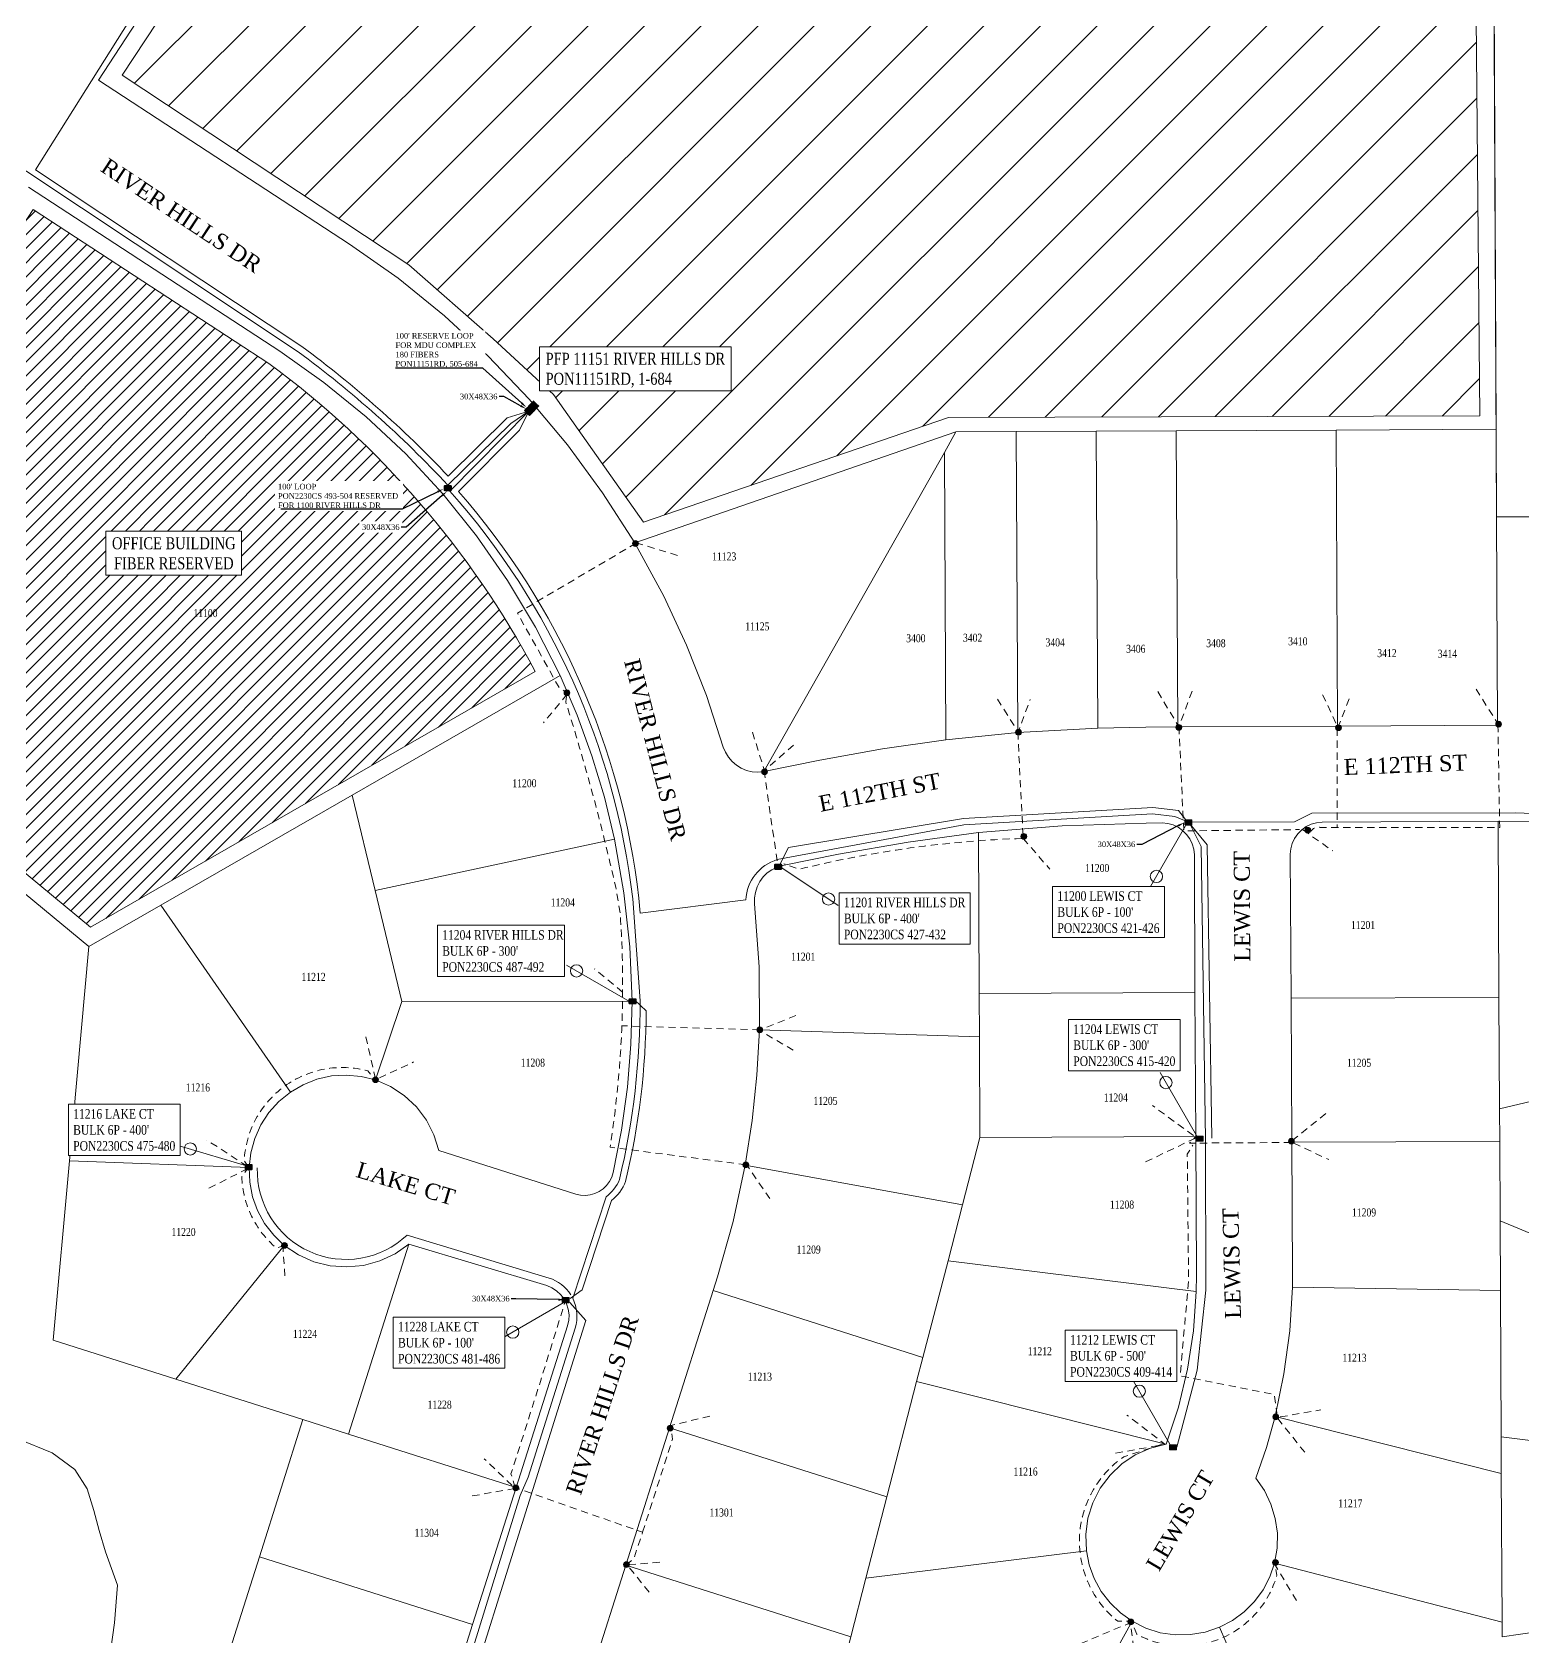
# Model space of a CAD drawing. Header units: feet. Extents: x 2819410 to 2831754, y 974571 to 993150.
# Drawn here: x 2824195 to 2825127, y 984917 to 985920 of the extents above; entities that cross this region are included whole.
import ezdxf
from ezdxf import colors
from ezdxf.entities.mleader import LeaderData, LeaderLine
from ezdxf.enums import TextEntityAlignment as Align
from ezdxf.lldxf.tags import DXFTag
from ezdxf.math import Vec2, Vec3

# ---------------------------------------------------------------- set-up
doc = ezdxf.new("R2010")
doc.units = ezdxf.units.FT
doc.header["$LTSCALE"] = 0.015
doc.header["$MEASUREMENT"] = 0
doc.set_wipeout_variables(frame=1)
doc.linetypes.add('DASHED', pattern=[5, 3, -2])
for name, color, linetype in [('144B', 112, '144B'), ('432A', 112, '432A'), ('72A', 112, '72A'), ('ADDRESSES', 7, 'Continuous'), ('DETAIL', 7, 'Continuous'), ('DROP BURIED', 7, 'DASHED'), ('F1', 112, 'F1'), ('NOTES', 7, 'Continuous'), ('PROP_TEL', 6, 'Continuous'), ('STREET NAME', 7, 'Continuous'), ('TAIL', 1, 'MST'), ('TELEPHONE STRUCT-PROP', 6, 'Continuous'), ('TERMINALS', 7, 'Continuous')]:
    doc.layers.add(name, color=color, linetype=linetype)
doc.layers.add('Dakota County Parcels', color=7, linetype='Continuous', lineweight=5)
doc.layers.add('RUNNING LINE (UNDERGROUND)', color=10, linetype='Continuous', lineweight=40)
doc.styles.add('Dimensions 100', font='arial.ttf')
doc.styles.add('Line', font='txt.shx', dxfattribs={"height": 3})
doc.styles.add('SIMPLEX', font='times.ttf', dxfattribs={"width": 0.8})
doc.styles.get("Standard").update_dxf_attribs({"font": 'times.ttf'})
doc.styles.add('Utilities', font='arial.ttf', dxfattribs={"height": 2.5})
tags = doc.linetypes.add('144B', pattern='A,80,-5,["144B",Line,S=1.5,R=0,X=0,Y=-1.5],-24', length=109).pattern_tags.tags
tags[6] = DXFTag(74, 10)
tags = doc.linetypes.add('432A', pattern='A,80,-5,["432A",Line,S=1.5,R=0,X=0,Y=-1.5],-24', length=109).pattern_tags.tags
tags[6] = DXFTag(74, 10)
tags = doc.linetypes.add('72A', pattern='A,80,-5,["72A",Line,S=1.5,R=0,X=0,Y=-1.5],-20', length=105).pattern_tags.tags
tags[6] = DXFTag(74, 10)
tags = doc.linetypes.add('F1', pattern='A,15,-5,["F1",Line,S=1.5,R=0,X=0,Y=-1.5],-12', length=32).pattern_tags.tags
tags[6] = DXFTag(74, 10)
tags = doc.linetypes.add('MST', pattern='A,5,-5,5,-5,["TAIL",Line,S=1.5,R=0,X=0,Y=-1.5],-20', length=40).pattern_tags.tags
tags[10] = DXFTag(74, 10)

# ---------------------------------------------------------------- blocks, each defined once
blk = doc.blocks.new('ACMAP_ANN_TEMPLATE_AddressEagan')
at = {"layer": 'ADDRESSES', "style": 'SIMPLEX', "width": 0.8}
blk.add_attdef('ADDRESS', text='', height=5, dxfattribs=at).set_placement((0, 0), align=Align.CENTER)
blk = doc.blocks.new('PFP')
at = {"color": 6}
blk.add_wipeout([(-0.121, 0.121), (0.121, 0.121), (0.121, -0.121), (-0.121, -0.121)], dxfattribs=at)
at = {"ltscale": 40, "true_color": 0xffffff}
h = blk.add_hatch(color=7, dxfattribs=at)
h.dxf.hatch_style = 1
h.paths.add_polyline_path([(-0.121, -0.121), (0.121, -0.121), (0.121, 0.121), (-0.121, 0.121)])
at = {"layer": 'RUNNING LINE (UNDERGROUND)', "color": 6, "lineweight": 0, "const_width": 0.0181, "flags": 128}
blk.add_lwpolyline([(-0.121, 0.121), (0.121, 0.121), (0.121, -0.121), (-0.121, -0.121)], close=True, dxfattribs=at)
at = {"layer": 'RUNNING LINE (UNDERGROUND)', "color": 18, "lineweight": 0, "true_color": 0x000000, "const_width": 0.0181, "flags": 128}
for points in [[(-0.084, -0.084), (0.084, 0.084)], [(-0.084, 0.084), (0.084, -0.084)]]:
    blk.add_lwpolyline(points, dxfattribs=at)
blk = doc.blocks.new('NEW HH')
at = {"ltscale": 40, "true_color": 0xffffff}
h = blk.add_hatch(color=7, dxfattribs=at)
h.dxf.hatch_style = 1
h.paths.add_polyline_path([(-0.061, -0.031, 0.414214), (-0.046, -0.046), (0.046, -0.046, 0.414214), (0.061, -0.031), (0.061, 0.031, 0.414214), (0.046, 0.046), (-0.046, 0.046, 0.414214), (-0.061, 0.031)])
at = {"layer": 'RUNNING LINE (UNDERGROUND)', "color": 6, "lineweight": 0, "const_width": 0.005, "flags": 128}
blk.add_lwpolyline([(-0.061, 0.031), (-0.061, -0.031, 0.414214), (-0.046, -0.046), (0.046, -0.046, 0.414214), (0.061, -0.031), (0.061, 0.031, 0.414214), (0.046, 0.046), (-0.046, 0.046, 0.414214)], format="xyb", close=True, dxfattribs=at)
at = {"layer": 'TELEPHONE STRUCT-PROP', "color": 18, "true_color": 0x000000, "style": 'Utilities'}
blk.add_text('HH', height=0.05, dxfattribs=at).set_placement((0, 0), align=Align.MIDDLE_CENTER)
blk = doc.blocks.new('Proposed FlowerPot')
at = {"lineweight": 5, "ltscale": 100, "true_color": 0xffffff}
h = blk.add_hatch(color=7, dxfattribs=at)
h.dxf.hatch_style = 1
h.paths.add_polyline_path([(-0.06, 0, 0.414214), (0, -0.06, 0.414214), (0.06, 0, 0.414214), (0, 0.06, 0.414214)])
at = {"lineweight": 5, "ltscale": 100}
blk.add_circle((0, 0), 0.0604, dxfattribs=at)
at = {"layer": 'RUNNING LINE (UNDERGROUND)', "color": 6, "lineweight": 5, "const_width": 0.00907, "flags": 128}
blk.add_lwpolyline([(-0.06, 0, -0.414214), (0, 0.06, -0.414214), (0.06, 0, -0.414214), (0, -0.06, -0.414214), (-0.06, 0)], format="xyb", dxfattribs=at)
at = {"color": 18, "linetype": 'ByBlock', "lineweight": 5, "ltscale": 100, "true_color": 0x000000, "style": 'Dimensions 100'}
blk.add_text('F', height=0.0744, dxfattribs=at).set_placement((-0.029, -0.037))
blk = doc.blocks.new('TERMINAL')
at = {"lineweight": 5, "ltscale": 0.5, "flags": 128}
blk.add_lwpolyline([(-0.1, -0.6), (-0.1, 44.8)], dxfattribs=at)
at = {"lineweight": 5, "ltscale": 0.5}
blk.add_circle((-0.1, 37.6), 3.83, dxfattribs=at)

msp = doc.modelspace()

# ---------------------------------------------------------------- hatches: boundary and pattern name
at = {"layer": 'NOTES', "lineweight": 5, "ltscale": 50}
h = msp.add_hatch(dxfattribs=at)
h.set_pattern_fill('ANSI31', color=30, scale=200)
h.paths.add_polyline_path([(2824647, 986491.6), (2824251.5, 985892.9), (2824430.8, 985774.3), (2824483.5, 985728), (2824521.1, 985693.2), (2824577.5, 985613.5), (2824768.2, 985679), (2825100.3, 985679.9), (2825092.8, 986494.3)])
h.paths.add_polyline_path([(2825311.8, 987026.6), (2825407, 987026.6), (2825403.2, 987186.5), (2825318.7, 987526.3), (2825311.8, 987510.6)])

# ---------------------------------------------------------------- linework, layer by layer
at = {"layer": '432A', "lineweight": 5, "ltscale": 50, "flags": 128}
msp.add_lwpolyline([(2825470.1, 987181.9), (2825469.6, 987016.1), (2825402.7, 986986.3), (2825219.3, 986981.5), (2825163.1, 986981.5), (2825106.3, 986990.7), (2824984.1, 987032.8), (2824929.1, 986957.8), (2824924.4, 986956.3), (2824924.1, 986950.6), (2824558.7, 986407.9), (2824197.4, 985833.7), (2824363.9, 985723.3, -0.044213), (2824455.3, 985642.3), (2824492.3, 985678.7), (2824505.7, 985682.8)], format="xyb", dxfattribs=at)
at = {"layer": 'Dakota County Parcels', "lineweight": 5}
for p, q in [((2825110.5, 985671.6), (2825108.8, 986007.6)), ((2824193, 985822.8), (2824350, 985720.4)), ((2824377.7, 985700.8), (2824350, 985720.4)), ((2824404, 985679.4), (2824377.7, 985700.8)), ((2824428.8, 985656.2), (2824404, 985679.4)), ((2824911.4, 985485.6), (2824910.5, 985670.6)), ((2825011.4, 985486.1), (2825010.5, 985671.1)), ((2825110.7, 985616.8), (2825110.5, 985671.6)), ((2824765.6, 985657.1), (2824772.8, 985669.9)), ((2824811.4, 985482.1), (2824810.5, 985670.1)), ((2824861.4, 985484.9), (2824860.5, 985670.3)), ((2824451.9, 985631.3), (2824428.8, 985656.2)), ((2824652.6, 985457.8), (2824765.6, 985657.1)), ((2824766.5, 985477.5), (2824765.6, 985657.1)), ((2824473.1, 985604.9), (2824451.9, 985631.3)), ((2825110.7, 985616.8), (2825170.7, 985616.9)), ((2825111.4, 985486.6), (2825110.7, 985616.8)), ((2824492.5, 985577.1), (2824473.1, 985604.9)), ((2824574, 985597.1), (2824572, 985600.6)), ((2824590.1, 985567.3), (2824574, 985597.1)), ((2824509.9, 985548), (2824492.5, 985577.1)), ((2824604.4, 985536.7), (2824590.1, 985567.3)), ((2824525.3, 985517.7), (2824509.9, 985548)), ((2824005.1, 985535.1), (2824230.6, 985348.3)), ((2824616.8, 985505.2), (2824604.4, 985536.7)), ((2824395.3, 985442.9), (2824525.3, 985517.7)), ((2824535.9, 985492.9), (2824525.3, 985517.7)), ((2824627.3, 985473), (2824616.8, 985505.2)), ((2824545.2, 985467.5), (2824535.9, 985492.9)), ((2824811.4, 985482.1), (2824766.5, 985477.5)), ((2824861.4, 985484.9), (2824811.4, 985482.1)), ((2824891.4, 985485.5), (2824861.4, 985484.9)), ((2824891.4, 985485.5), (2824911.4, 985485.6)), ((2824911.4, 985485.6), (2825011.4, 985486.1)), ((2825011.4, 985486.1), (2825111.4, 985486.6)), ((2824627.3, 985473), (2824628.6, 985469.7)), ((2824726.9, 985471.9), (2824687.6, 985464.8)), ((2824766.5, 985477.5), (2824726.9, 985471.9)), ((2824553, 985441.7), (2824545.2, 985467.5)), ((2824628.6, 985469.7), (2824630.5, 985466.6)), ((2824630.5, 985466.6), (2824632.8, 985463.9)), ((2824632.8, 985463.9), (2824635.5, 985461.6)), ((2824635.5, 985461.6), (2824638.6, 985459.7)), ((2824652.6, 985457.8), (2824687.6, 985464.8)), ((2824638.6, 985459.7), (2824641.9, 985458.4)), ((2824641.9, 985458.4), (2824645.4, 985457.6)), ((2824645.4, 985457.6), (2824649, 985457.4)), ((2824649, 985457.4), (2824652.6, 985457.8)), ((2824275.7, 985374.2), (2824395.3, 985442.9)), ((2824395.3, 985442.9), (2824409.6, 985383.3)), ((2824559.4, 985415.5), (2824553, 985441.7)), ((2824839.2, 985423.7), (2824786.8, 985419.5)), ((2824891.7, 985425.5), (2824839.2, 985423.7)), ((2824891.7, 985425.5), (2824901.7, 985425.6)), ((2824905.2, 985425.2), (2824901.7, 985425.6)), ((2824908.5, 985424.3), (2824905.2, 985425.2)), ((2824911.7, 985422.9), (2824908.5, 985424.3)), ((2824914.5, 985420.9), (2824911.7, 985422.9)), ((2824917, 985418.4), (2824914.5, 985420.9)), ((2824988.9, 985421.3), (2824986.5, 985418.8)), ((2824991.8, 985423.3), (2824988.9, 985421.3)), ((2824994.9, 985424.8), (2824991.8, 985423.3)), ((2824998.2, 985425.7), (2824994.9, 985424.8)), ((2825001.7, 985426.1), (2824998.2, 985425.7)), ((2825001.7, 985426.1), (2825111.7, 985426.6)), ((2825112.2, 985316.6), (2825111.7, 985426.6)), ((2825143.7, 985426.2), (2825111.7, 985426.6)), ((2824409.6, 985383.3), (2824559.4, 985415.5)), ((2824565.2, 985382), (2824559.4, 985415.5)), ((2824742.9, 985413.6), (2824699.4, 985406)), ((2824786.8, 985419.5), (2824742.9, 985413.6)), ((2824787.3, 985319), (2824786.8, 985419.5)), ((2824919, 985415.6), (2824917, 985418.4)), ((2824920.5, 985412.5), (2824919, 985415.6)), ((2824921.5, 985409.1), (2824920.5, 985412.5)), ((2824983, 985412.8), (2824982.1, 985409.4)), ((2824984.5, 985415.9), (2824983, 985412.8)), ((2824986.5, 985418.8), (2824984.5, 985415.9)), ((2824664.4, 985398.9), (2824699.4, 985406)), ((2824921.8, 985405.7), (2824921.5, 985409.1)), ((2824922.2, 985319.7), (2824921.8, 985405.7)), ((2824982.1, 985409.4), (2824981.8, 985406)), ((2824982.3, 985316), (2824981.8, 985406)), ((2824652.2, 985391.8), (2824650.1, 985388.9)), ((2824654.8, 985394.3), (2824652.2, 985391.8)), ((2824657.7, 985396.3), (2824654.8, 985394.3)), ((2824660.9, 985397.9), (2824657.7, 985396.3)), ((2824664.4, 985398.9), (2824660.9, 985397.9)), ((2824409.6, 985383.3), (2824426.3, 985314)), ((2824568.8, 985348.2), (2824565.2, 985382)), ((2824647.4, 985382.2), (2824646.8, 985378.7)), ((2824648.4, 985385.7), (2824647.4, 985382.2)), ((2824650.1, 985388.9), (2824648.4, 985385.7)), ((2824230.6, 985348.3), (2824275.7, 985374.2)), ((2824275.7, 985374.2), (2824356.7, 985257.4)), ((2824646.8, 985378.7), (2824646.9, 985375.1)), ((2824649.7, 985335.7), (2824646.9, 985375.1)), ((2824218.5, 985214.5), (2824230.6, 985348.3)), ((2824570.3, 985314.3), (2824568.8, 985348.2)), ((2824650, 985296.2), (2824649.7, 985335.7)), ((2824787.3, 985319), (2824922.2, 985319.7)), ((2824922.7, 985229.7), (2824922.2, 985319.7)), ((2824409.9, 985265), (2824426.3, 985314)), ((2824426.3, 985314), (2824570.3, 985314.3)), ((2824569.6, 985287.3), (2824570.3, 985314.3)), ((2824787.4, 985292), (2824787.3, 985319)), ((2824982.3, 985316), (2825112.2, 985316.6)), ((2824982.7, 985226), (2824982.3, 985316)), ((2825112.6, 985246.9), (2825112.2, 985316.6)), ((2824648.3, 985267.9), (2824650, 985296.2)), ((2824650, 985296.2), (2824787.4, 985292)), ((2824787.7, 985229), (2824787.4, 985292)), ((2824567.4, 985260.4), (2824569.6, 985287.3)), ((2824364.7, 985262), (2824356.7, 985257.4)), ((2824373.3, 985265.4), (2824364.7, 985262)), ((2824382.4, 985267.5), (2824373.3, 985265.4)), ((2824391.6, 985268), (2824382.4, 985267.5)), ((2824400.9, 985267.2), (2824391.6, 985268)), ((2824409.9, 985265), (2824400.9, 985267.2)), ((2824419.3, 985260.9), (2824409.9, 985265)), ((2824427.9, 985255.2), (2824419.3, 985260.9)), ((2824563.7, 985233.6), (2824567.4, 985260.4)), ((2824645.3, 985239.7), (2824648.3, 985267.9)), ((2825112.6, 985246.9), (2825188.6, 985264.9)), ((2824349.5, 985251.5), (2824343.3, 985244.6)), ((2824356.7, 985257.4), (2824349.5, 985251.5)), ((2824435.5, 985248.1), (2824427.9, 985255.2)), ((2824343.3, 985244.6), (2824338.2, 985236.9)), ((2824441.7, 985239.9), (2824435.5, 985248.1)), ((2824446.4, 985230.7), (2824441.7, 985239.9)), ((2824641.1, 985211.7), (2824645.3, 985239.7)), ((2825112.7, 985226.6), (2825112.6, 985246.9)), ((2824338.2, 985236.9), (2824334.4, 985228.4)), ((2824449.4, 985220.9), (2824446.4, 985230.7)), ((2824558.5, 985207.1), (2824563.7, 985233.6)), ((2824787.7, 985229), (2824922.7, 985229.7)), ((2824923.1, 985142.7), (2824922.7, 985229.7)), ((2824331.9, 985219.5), (2824330.9, 985210.3)), ((2824334.4, 985228.4), (2824331.9, 985219.5)), ((2824449.4, 985220.9), (2824535.1, 985193.7)), ((2824776.8, 985186.9), (2824787.7, 985229)), ((2824982.7, 985226), (2825112.7, 985226.6)), ((2824983.1, 985143), (2824982.7, 985226)), ((2825112.9, 985176.9), (2825112.7, 985226.6)), ((2824208.3, 985102.4), (2824218.5, 985214.5)), ((2824218.5, 985214.5), (2824330.9, 985210.3)), ((2824330.9, 985210.3), (2824331.3, 985201.1)), ((2824633.5, 985176.6), (2824641.1, 985211.7)), ((2824641.1, 985211.7), (2824776.8, 985186.9)), ((2824331.3, 985201.1), (2824333, 985192)), ((2824554.4, 985199.1), (2824556.2, 985201.5)), ((2824556.2, 985201.5), (2824557.6, 985204.2)), ((2824557.6, 985204.2), (2824558.5, 985207.1)), ((2824333, 985192), (2824336.2, 985183.3)), ((2824535.1, 985193.7), (2824538, 985193)), ((2824538, 985193), (2824541.1, 985192.8)), ((2824541.1, 985192.8), (2824544.1, 985193.2)), ((2824544.1, 985193.2), (2824547, 985194)), ((2824547, 985194), (2824549.8, 985195.3)), ((2824549.8, 985195.3), (2824552.3, 985197)), ((2824552.3, 985197), (2824554.4, 985199.1)), ((2824336.2, 985183.3), (2824340.6, 985175.2)), ((2824767.8, 985152), (2824776.8, 985186.9)), ((2824340.6, 985175.2), (2824346.3, 985167.9)), ((2824623.7, 985141.9), (2824633.5, 985176.6)), ((2825113.2, 985133.4), (2825112.9, 985176.9)), ((2825112.9, 985176.9), (2825267.6, 985112.6)), ((2824285, 985078), (2824352.9, 985161.6)), ((2824346.3, 985167.9), (2824352.9, 985161.6)), ((2824352.9, 985161.6), (2824361.7, 985155.7)), ((2824393.1, 985043.7), (2824430.8, 985162.4)), ((2824422.2, 985156.4), (2824430.8, 985162.4)), ((2824430.8, 985162.4), (2824517, 985136.5)), ((2824361.7, 985155.7), (2824371.3, 985151.4)), ((2824371.3, 985151.4), (2824381.5, 985148.9)), ((2824392, 985148.1), (2824402.5, 985149.1)), ((2824402.5, 985149.1), (2824412.7, 985151.9)), ((2824412.7, 985151.9), (2824422.2, 985156.4)), ((2824752.1, 985091.6), (2824767.8, 985152)), ((2824767.8, 985152), (2824923, 985132.7)), ((2824381.5, 985148.9), (2824392, 985148.1)), ((2824620.9, 985133.4), (2824623.7, 985141.9)), ((2824923, 985132.7), (2824923.1, 985142.7)), ((2824983.1, 985135.5), (2824983.1, 985143)), ((2824520.2, 985135.1), (2824517, 985136.5)), ((2824523.1, 985133.2), (2824520.2, 985135.1)), ((2824525.7, 985130.8), (2824523.1, 985133.2)), ((2824527.8, 985128.1), (2824525.7, 985130.8)), ((2824593.7, 985047.6), (2824620.9, 985133.4)), ((2824620.9, 985133.4), (2824752.1, 985091.6)), ((2824921.3, 985108.3), (2824923, 985132.7)), ((2824981.4, 985108.3), (2824983.1, 985135.5)), ((2824983.1, 985135.5), (2825113.2, 985133.4)), ((2825113.6, 985041.9), (2825113.2, 985133.4)), ((2824529.4, 985125), (2824527.8, 985128.1)), ((2824530.4, 985121.7), (2824529.4, 985125)), ((2824530.9, 985118.2), (2824530.4, 985121.7)), ((2824497.9, 985010.3), (2824530, 985111.4)), ((2824530, 985111.4), (2824530.7, 985114.8)), ((2824530.7, 985114.8), (2824530.9, 985118.2)), ((2824208.3, 985102.4), (2824285, 985078)), ((2824917.5, 985084.2), (2824921.3, 985108.3)), ((2824977.8, 985081.4), (2824981.4, 985108.3)), ((2824748.2, 985076.5), (2824752.1, 985091.6)), ((2824911.8, 985060.5), (2824917.5, 985084.2)), ((2824972.4, 985054.7), (2824977.8, 985081.4)), ((2824285, 985078), (2824364.5, 985052.8)), ((2824729.6, 985004.4), (2824748.2, 985076.5)), ((2824748.2, 985076.5), (2824902.3, 985037.8)), ((2824904.2, 985037.3), (2824911.8, 985060.5)), ((2824337.3, 984967), (2824364.5, 985052.8)), ((2824364.5, 985052.8), (2824393.1, 985043.7)), ((2824966.9, 985035.3), (2824972.4, 985054.7)), ((2824972.4, 985054.7), (2825113.7, 985019.1)), ((2824186.4, 985040.8), (2824207.8, 985032)), ((2824393.1, 985043.7), (2824497.9, 985010.3)), ((2824566.4, 984961.8), (2824593.7, 985047.6)), ((2824593.7, 985047.6), (2824729.6, 985004.4)), ((2825113.7, 985019.1), (2825113.6, 985041.9)), ((2825113.6, 985041.9), (2825244.6, 985025.7)), ((2824207.8, 985032), (2824221.9, 985021.6)), ((2824884.9, 985030.7), (2824876.5, 985025)), ((2824894.3, 985034.8), (2824884.9, 985030.7)), ((2824904.2, 985037.3), (2824894.3, 985034.8)), ((2824902.3, 985037.8), (2824904.2, 985037.3)), ((2824960.3, 985016.1), (2824966.9, 985035.3)), ((2824221.9, 985021.6), (2824229.6, 985009.4)), ((2824876.5, 985025), (2824869.1, 985018)), ((2825114.2, 984926.1), (2825113.7, 985019.1)), ((2824229.6, 985009.4), (2824233.9, 984996)), ((2824470.6, 984924.6), (2824497.9, 985010.3)), ((2824862.9, 985009.9), (2824858.3, 985000.8)), ((2824869.1, 985018), (2824862.9, 985009.9)), ((2824965.6, 985008.4), (2824960.3, 985016.1)), ((2824716.4, 984953.7), (2824729.6, 985004.4)), ((2824858.3, 985000.8), (2824855.3, 984991.1)), ((2824969.7, 985000), (2824965.6, 985008.4)), ((2824972.4, 984991), (2824969.7, 985000)), ((2824233.9, 984996), (2824237.2, 984983.4)), ((2824855.3, 984991.1), (2824853.9, 984980.9)), ((2824973.7, 984981.7), (2824972.4, 984991)), ((2824237.2, 984983.4), (2824241.2, 984970.2)), ((2824853.9, 984980.9), (2824854.3, 984970.8)), ((2824973.5, 984972.3), (2824973.7, 984981.7)), ((2824241.2, 984970.2), (2824248.7, 984949.3)), ((2824716.4, 984953.7), (2824854.3, 984970.8)), ((2824854.3, 984970.8), (2824856.1, 984961.9)), ((2824971.9, 984963), (2824973.5, 984972.3)), ((2824310, 984881.2), (2824337.3, 984967)), ((2824337.3, 984967), (2824470.6, 984924.6)), ((2824539.2, 984876.1), (2824566.4, 984961.8)), ((2824566.4, 984961.8), (2824707, 984917.1)), ((2824856.1, 984961.9), (2824859.2, 984953.4)), ((2824969, 984954.4), (2824971.9, 984963)), ((2824971.9, 984963), (2825114.2, 984926.1)), ((2824248.7, 984949.3), (2824246.7, 984925.7)), ((2824707, 984917.1), (2824716.4, 984953.7)), ((2824859.2, 984953.4), (2824863.6, 984945.4)), ((2824964.8, 984946.4), (2824969, 984954.4)), ((2824863.6, 984945.4), (2824869.1, 984938.2)), ((2824953, 984932.6), (2824959.4, 984939.1)), ((2824959.4, 984939.1), (2824964.8, 984946.4)), ((2824869.1, 984938.2), (2824875.6, 984931.9)), ((2824875.6, 984931.9), (2824883, 984926.7)), ((2824945.6, 984927.3), (2824953, 984932.6)), ((2825114.3, 984917), (2825245.6, 984936.3)), ((2824246.7, 984925.7), (2824244.2, 984907.8)), ((2824443.4, 984838.8), (2824470.6, 984924.6)), ((2824823.4, 984819.8), (2824883, 984926.7)), ((2824883, 984926.7), (2824891.5, 984922.5)), ((2824891.5, 984922.5), (2824900.5, 984919.6)), ((2824900.5, 984919.6), (2824909.8, 984918.3)), ((2824919.3, 984918.4), (2824928.6, 984920)), ((2824928.6, 984920), (2824937.6, 984923)), ((2824937.6, 984923), (2824945.6, 984927.3)), ((2824937.6, 984923), (2824987.8, 984806.5)), ((2825114.3, 984917), (2825114.2, 984926.1)), ((2824686.8, 984839.5), (2824707, 984917.1)), ((2824909.8, 984918.3), (2824919.3, 984918.4))]:
    msp.add_line(p, q, dxfattribs=at)
msp.add_lwpolyline([(2825110.7, 985616.8), (2825106.3, 986507.8), (2824637.8, 986505.5), (2824538.6, 986352.3), (2824310.9, 986003.4), (2824236.7, 985889.8), (2824393.7, 985787.3), (2824424.1, 985765.9), (2824453, 985742.5), (2824480.3, 985717.3), (2824506, 985690.4), (2824529.9, 985661.9), (2824551.9, 985631.9), (2824572, 985600.6), (2824772.8, 985669.9), (2824810.5, 985670.1), (2824860.5, 985670.3), (2824910.5, 985670.6), (2825010.5, 985671.1), (2825110.5, 985671.6)], dxfattribs=at)
at = {"layer": 'DROP BURIED', "lineweight": 5, "ltscale": 100, "flags": 128}
for points in [[(2824572.8, 985600.4), (2824498.6, 985556.7), (2824524.7, 985510.1), (2824529.7, 985507)], [(2824572.8, 985600.6), (2824600.9, 985592.1)], [(2824529.7, 985506), (2824514.9, 985488.1)], [(2824798.7, 985502.9), (2824811.7, 985482.5), (2824819.1, 985502.7)], [(2824898.9, 985507.7), (2824912.1, 985485.6), (2824921.1, 985509.8)], [(2825002, 985505.7), (2825011.6, 985485.1), (2825019.3, 985504.9)], [(2825097.9, 985509.2), (2825111.5, 985487.7)], [(2824645.6, 985482.3), (2824653, 985458.2), (2824673.3, 985476.1)], [(2824912.2, 985485.6), (2824915.2, 985420.6), (2824987.5, 985421.4)], [(2825011.1, 985484.6), (2825011.1, 985422.7)], [(2824652.9, 985458.3), (2824661.4, 985398.6)], [(2824989.6, 985421.3), (2825008.4, 985408.1)], [(2824814.8, 985415.9), (2824831.4, 985396.7)], [(2824564.4, 985319.9), (2824546.9, 985334.4)], [(2824671.1, 985283.5), (2824649.7, 985296.1), (2824673.5, 985305.5)], [(2824403.9, 985292), (2824409.9, 985265.3), (2824433.7, 985276.2)], [(2824650, 985296.3), (2824563.9, 985298.8)], [(2824891.3, 985213.8), (2824923.1, 985228.9), (2824895.6, 985249)], [(2825004, 985244), (2824982.2, 985226.4), (2825005.8, 985215.2)], [(2824982.3, 985225.9), (2824918.7, 985225.5), (2824922.8, 985229.7)], [(2824305.8, 985197.4), (2824331.1, 985210.1), (2824304.5, 985227.4)], [(2824973.5, 985055.5), (2824971.7, 985068.4), (2824913, 985080.1), (2824918.2, 985140.1), (2824917.4, 985218.5), (2824920.9, 985224.3)], [(2824656.4, 985190.8), (2824642.2, 985211.5)], [(2824352, 985162), (2824353.3, 985140.7)], [(2824497.3, 985010.2), (2824494.6, 985018.8), (2824513, 985076.5), (2824528.5, 985126.7)], [(2824592.7, 985048.6), (2824620.8, 985055.4)], [(2824872.6, 985031.7), (2824903.4, 985037.3), (2824879.6, 985055.6)], [(2824990.8, 985032.3), (2824973.4, 985054), (2825000.8, 985058.8)], [(2824576.9, 984982.3), (2824595.6, 985040.5), (2824594.8, 985047.3)], [(2824470.4, 985005), (2824497.3, 985009.8), (2824477.8, 985028.3)], [(2824566.6, 984961.7), (2824571.3, 984965.7), (2824576.9, 984982.3), (2824497.3, 985010.2)], [(2824580.9, 984944.9), (2824567.4, 984961.9), (2824589.5, 984963.8)], [(2824971.8, 984962.9), (2824985.8, 984939.3)], [(2824850.8, 984912.8), (2824881.9, 984925.8), (2824885.5, 984896.6)]]:
    msp.add_lwpolyline(points, dxfattribs=at)
for points in [[(2824641.4, 985212), (2824556.5, 985223, 0.056924), (2824562.8, 985369.5), (2824560.1, 985385.4, 0.020294), (2824528.8, 985501.3), (2824529.7, 985507)], [(2824811.4, 985482.3), (2824814.8, 985415.9, 0.052354), (2824674.7, 985396.6), (2824665.2, 985400)], [(2825111.6, 985486.9), (2825112.7, 985422.7), (2825001, 985422.7, 0.331775), (2824994.8, 985420.5), (2824988.8, 985421.2)], [(2824330.4, 985210.4), (2824327.8, 985214.4, -0.478976), (2824405.2, 985270.6), (2824409.4, 985265.2)], [(2824330.8, 985210.8), (2824326.3, 985204.5, 0.21244), (2824348, 985159.9), (2824353.5, 985161.7)], [(2824901.6, 985037.3), (2824877.7, 985029.5, 0.501772), (2824873.9, 984926.7), (2824882.4, 984926.7), (2824885.8, 984918.6, 0.48015), (2824973.4, 984955.5), (2824972, 984963.7)]]:
    msp.add_lwpolyline(points, format="xyb", dxfattribs=at)
at = {"layer": 'F1', "lineweight": 5, "ltscale": 50, "flags": 128}
msp.add_lwpolyline([(2824181.8, 985838.8), (2824192, 985832.6), (2824361.6, 985720, -0.045661), (2824455.2, 985636.6), (2824494.4, 985675.1), (2824505.7, 985682.8)], format="xyb", dxfattribs=at)
at = {"layer": 'NOTES', "color": 30, "lineweight": 5, "ltscale": 50, "flags": 128}
msp.add_lwpolyline([(2824647, 986491.6), (2824251.5, 985892.9), (2824430.8, 985774.3), (2824483.5, 985728), (2824521.1, 985693.2), (2824577.5, 985613.5), (2824768.2, 985679), (2825100.3, 985679.9), (2825092.8, 986494.3)], close=True, dxfattribs=at)
at = {"layer": 'TAIL', "lineweight": 5, "ltscale": 50, "flags": 128}
for points in [[(2824661.8, 985397.9), (2824668, 985410.3), (2824777.4, 985428.4), (2824895.8, 985435.2), (2824911.9, 985433.4), (2824917.7, 985425.9)], [(2824910.8, 985035.6), (2824923.5, 985083.7), (2824929, 985133.6), (2824928.8, 985227.7), (2824926, 985410.9), (2824919, 985425.1)], [(2824932.8, 985228.5), (2824929.9, 985411.8), (2824919, 985425.1)], [(2824416.9, 984741.2), (2824425.3, 984744.7), (2824541.3, 985114.7), (2824531.3, 985125.9)]]:
    msp.add_lwpolyline(points, dxfattribs=at)
for points in [[(2824531.6, 985128.5), (2824539.2, 985133.9), (2824557.4, 985189.6, 0.138201), (2824566.2, 985201.5, 0.058076), (2824579.1, 985308.1), (2824572, 985314.8)], [(2824336, 985210, 0.668977), (2824429.6, 985168), (2824518.5, 985141.2, -0.173684), (2824532, 985130.8, -0.173684)]]:
    msp.add_lwpolyline(points, format="xyb", dxfattribs=at)

# ---------------------------------------------------------------- block references
at = {"lineweight": 5, "xscale": 40, "yscale": 40, "zscale": 40}
for p in [(2824455.1, 985634.8), (2824918.1, 985425.9), (2824661.6, 985398.2), (2824570.6, 985314.1), (2824925.1, 985228.3), (2824330.6, 985210.5), (2824528.8, 985127.4), (2824908.5, 985035.4)]:
    msp.add_blockref('NEW HH', p, dxfattribs=at)
at = {"layer": 'ADDRESSES', "lineweight": 5}
for p, values in [((2824627.9, 985589.6), {'ADDRESS': '11123'}), ((2824303.6, 985554.2), {'ADDRESS': '11100'}), ((2824648.6, 985545.9), {'ADDRESS': '11125'}), ((2824747.7, 985538.5), {'ADDRESS': '3400'}), ((2824783.2, 985538.8), {'ADDRESS': '3402'}), ((2824834.8, 985535.9), {'ADDRESS': '3404'}), ((2824935.3, 985535.4), {'ADDRESS': '3408'}), ((2824986.5, 985536.6), {'ADDRESS': '3410'}), ((2824885.2, 985531.9), {'ADDRESS': '3406'}), ((2825042.2, 985529.2), {'ADDRESS': '3412'}), ((2825080, 985528.8), {'ADDRESS': '3414'}), ((2824503, 985447.9), {'ADDRESS': '11200'}), ((2824861.1, 985394.9), {'ADDRESS': '11200'}), ((2824527, 985373.4), {'ADDRESS': '11204'}), ((2825027.3, 985359.3), {'ADDRESS': '11201'}), ((2824677.3, 985339.5), {'ADDRESS': '11201'}), ((2824371.2, 985326.9), {'ADDRESS': '11212'}), ((2824508.3, 985273.3), {'ADDRESS': '11208'}), ((2825024.8, 985273.2), {'ADDRESS': '11205'}), ((2824298.9, 985257.8), {'ADDRESS': '11216'}), ((2824691.2, 985249.4), {'ADDRESS': '11205'}), ((2824872.7, 985251.5), {'ADDRESS': '11204'}), ((2824876.6, 985184.6), {'ADDRESS': '11208'}), ((2825027.9, 985179.7), {'ADDRESS': '11209'}), ((2824289.9, 985167.5), {'ADDRESS': '11220'}), ((2824680.7, 985156.5), {'ADDRESS': '11209'}), ((2824365.8, 985103.8), {'ADDRESS': '11224'}), ((2824825.2, 985093), {'ADDRESS': '11212'}), ((2825021.9, 985088.9), {'ADDRESS': '11213'}), ((2824650.2, 985077.1), {'ADDRESS': '11213'}), ((2824450, 985059.6), {'ADDRESS': '11228'}), ((2824816.3, 985017.8), {'ADDRESS': '11216'}), ((2825019.3, 984997.9), {'ADDRESS': '11217'}), ((2824626.2, 984992.2), {'ADDRESS': '11301'}), ((2824441.9, 984979.5), {'ADDRESS': '11304'})]:
    msp.add_blockref('ACMAP_ANN_TEMPLATE_AddressEagan', p, dxfattribs=at).add_auto_attribs(values)
at = {"layer": 'PROP_TEL', "lineweight": 5, "xscale": 30, "yscale": 30, "zscale": 30}
for p in [(2824572.4, 985600.2), (2824529.6, 985506.9), (2824811.9, 985482.2), (2824912.1, 985485.3), (2825011.9, 985485.1), (2825112, 985487.3), (2824653.1, 985457.5), (2824992.7, 985421.1), (2824815.2, 985417.2), (2824650.1, 985296.3), (2824409.9, 985265.1), (2824982.5, 985226.7), (2824641.4, 985211.9), (2824353, 985161.6), (2824594.1, 985047.4), (2824972.7, 985054.4), (2824497.6, 985010.1), (2824566.8, 984962.1), (2824972.5, 984963.4), (2824882.1, 984926.3)]:
    msp.add_blockref('Proposed FlowerPot', p, dxfattribs=at)
at = {"layer": 'TERMINALS', "lineweight": 5, "ltscale": 0.5}
for p, rotation in [((2824916.8, 985424.8), 150), ((2824661.8, 985398.8), 236.3322503274), ((2824568.2, 985314.4), 59.99999999999999), ((2824922.9, 985230.8), 30), ((2824330.2, 985211.2), 73.42363980804576), ((2824528.2, 985126.3), 120), ((2824906.3, 985038), 30)]:
    msp.add_blockref('TERMINAL', p, dxfattribs=dict(at, rotation=rotation))

# ---------------------------------------------------------------- texts
at = {"layer": 'STREET NAME', "lineweight": 5, "ltscale": 40, "char_height": 10, "attachment_point": 1}
for s, insert, rotation in [('RIVER HILLS DR', (2824242.8, 985841.6), 326.4326), ('RIVER HILLS DR', (2824574.9, 985529.1), 284.6553), ('E 112TH ST', (2825015, 985465.5), 2.1579), ('E 112TH ST', (2824686.2, 985442.3), 11.0084), ('LEWIS CT', (2824946.8, 985338.8), 90.358), ('LAKE CT', (2824399.9, 985214.1), 343.4539), ('LEWIS CT', (2824941, 985115.6), 91.3988), ('RIVER HILLS DR', (2824528.7, 985008.1), 71.7913), ('LEWIS CT', (2824891.1, 984962.3), 59.5476)]:
    msp.add_mtext(s, dxfattribs=dict(at, insert=insert, rotation=rotation))

# ---------------------------------------------------------------- next in the draw order: texts
at = {"layer": 'PROP_TEL', "lineweight": 5, "ltscale": 0.5, "insert": (2824516.2, 985719.4), "char_height": 7.5, "attachment_point": 1, "style": 'SIMPLEX', "bg_fill": 19, "box_fill_scale": 1.5, "bg_fill_color": 256, "bg_fill_transparency": 0}
msp.add_mtext('PFP 11151 RIVER HILLS DR\\PPON11151RD, 1-684', dxfattribs=at)
at = {"layer": 'TERMINALS', "lineweight": 5, "ltscale": 0.5, "insert": (2824220.9, 985246.8), "char_height": 6, "attachment_point": 1, "style": 'SIMPLEX', "bg_fill": 19, "box_fill_scale": 1.5, "bg_fill_color": 256, "bg_fill_transparency": 0}
msp.add_mtext("11216 LAKE CT\\PBULK 6P - 400'\\PPON2230CS 475-480", dxfattribs=at)

# ---------------------------------------------------------------- next in the draw order: leaders
at = {"layer": 'DETAIL', "lineweight": 5, "ltscale": 5}
ml = msp.add_multileader_mtext('Standard', dxfattribs=at)
ml.set_content("100' RESERVE LOOP\\PFOR MDU COMPLEX   ^J180 FIBERS^JPON11151RD, 505-684", color=256)
ml.set_leader_properties()
ml.build(insert=Vec2(0, 0))
ml.multileader.update_dxf_attribs({"text_left_attachment_type": 5, "text_right_attachment_type": 5, "dogleg_length": 3})
ctx = ml.context
ctx.base_point, ctx.char_height, ctx.landing_gap_size, ctx.plane_origin = Vec3(2824420.9, 985709.8), 3.5, 1.5, Vec3(2824479.5, 985790.1)
ctx.left_attachment, ctx.right_attachment = 5, 5
notes = []
notes.append((ctx, [(0, (1, 1, 0), (2824476.9, 985709.8), (-1, 0), 3, [(0, [(2824504.3, 985685.2)], 0, [])])]))
ctx.mtext.insert, ctx.mtext.flow_direction = Vec3(2824422.4, 985731.7), 5
ctx.mtext.has_bg_fill, ctx.mtext.bg_color, ctx.mtext.bg_scale_factor, ctx.mtext.bg_transparency, ctx.mtext.use_window_bg_color = 1, -1027028792, 1.5, 0, 1
for ctx, leaders in notes:
    for number, flags, end, landing, length, lines in leaders:
        leader = LeaderData()
        leader.index, (leader.has_last_leader_line, leader.has_dogleg_vector, leader.attachment_direction) = number, flags
        leader.last_leader_point, leader.dogleg_vector, leader.dogleg_length = Vec3(end), Vec3(landing), length
        for number, points, colour, breaks in lines:
            line = LeaderLine()
            line.index, line.vertices, line.color, line.breaks = number, Vec3.list(points), colors.encode_raw_color(colour), breaks
            leader.lines.append(line)
        ctx.leaders.append(leader)

# ---------------------------------------------------------------- next in the draw order: block references
at = {"layer": 'PROP_TEL', "lineweight": 5, "xscale": 20, "yscale": 20, "zscale": 20, "rotation": 316.5622858424504}
msp.add_blockref('PFP', (2824508.7, 985686), dxfattribs=at)

# ---------------------------------------------------------------- next in the draw order: block references
at = {"lineweight": 5, "xscale": 39.99999999999997, "yscale": 39.99999999999997, "zscale": 39.99999999999997, "rotation": 134.9031648304629}
msp.add_blockref('NEW HH', (2824505.7, 985682.8), dxfattribs=at)

# ---------------------------------------------------------------- next in the draw order: leaders
at = {"layer": 'DETAIL', "lineweight": 5, "ltscale": 5}
ml = msp.add_multileader_mtext('Standard', dxfattribs=at)
ml.set_content('30X48X36', color=256)
ml.set_leader_properties()
ml.build(insert=Vec2(0, 0))
ml.multileader.update_dxf_attribs({"has_text_frame": 1, "text_left_attachment_type": 2, "text_right_attachment_type": 2, "dogleg_length": 3})
ctx = ml.context
ctx.base_point, ctx.char_height, ctx.landing_gap_size, ctx.plane_origin = Vec3(2824461.7, 985692), 3.5, 1.5, Vec3(2824532.4, 985718.7)
ctx.left_attachment, ctx.right_attachment, ctx.text_align_type = 2, 2, 1
notes = []
notes.append((ctx, [(0, (1, 1, 0), (2824490.2, 985692), (-1, 0), 3, [(0, [(2824504.1, 985684.3)], 0, [])])]))
ctx.mtext.insert, ctx.mtext.alignment, ctx.mtext.flow_direction = Vec3(2824474.4, 985693.8), 2, 5
ctx.mtext.has_bg_fill, ctx.mtext.bg_color, ctx.mtext.bg_scale_factor, ctx.mtext.bg_transparency, ctx.mtext.use_window_bg_color = 1, -1027028792, 1.5, 0, 1
for ctx, leaders in notes:
    for number, flags, end, landing, length, lines in leaders:
        leader = LeaderData()
        leader.index, (leader.has_last_leader_line, leader.has_dogleg_vector, leader.attachment_direction) = number, flags
        leader.last_leader_point, leader.dogleg_vector, leader.dogleg_length = Vec3(end), Vec3(landing), length
        for number, points, colour, breaks in lines:
            line = LeaderLine()
            line.index, line.vertices, line.color, line.breaks = number, Vec3.list(points), colors.encode_raw_color(colour), breaks
            leader.lines.append(line)
        ctx.leaders.append(leader)

# ---------------------------------------------------------------- next in the draw order: hatches: boundary and pattern name
at = {"layer": 'NOTES', "lineweight": 5, "ltscale": 100}
h = msp.add_hatch(dxfattribs=at)
h.set_pattern_fill('ANSI31', color=5, scale=50)
h.paths.add_polyline_path([(2824231.7, 985360.4), (2824509.8, 985520.3, 0.111604), (2824343.3, 985712.7), (2824195.9, 985809), (2824018.4, 985537.1)])
h = msp.add_hatch(dxfattribs=at)
h.set_pattern_fill('ANSI31', color=5, scale=50)
h.paths.add_polyline_path([(2824195.9, 985809), (2824018.4, 985537.1), (2824231.7, 985360.4), (2824509.8, 985520.3, 0.111604), (2824343.3, 985712.7)])

# ---------------------------------------------------------------- next in the draw order: linework, layer by layer
at = {"layer": '72A', "lineweight": 5, "ltscale": 50, "flags": 128}
msp.add_lwpolyline([(2825893.4, 984511.1), (2825887.6, 984514.9), (2825811.2, 984523.4), (2825607.8, 984545.5), (2825321, 984577.3), (2825031.7, 984609.1), (2825025.6, 984605.3), (2825017.6, 984610.1), (2824845.3, 984629.1), (2824674.1, 984648.3), (2824668.2, 984646.5), (2824664.7, 984650.3), (2824584.1, 984664), (2824496, 984689), (2824410.2, 984713.4), (2824500.4, 985005.3), (2824505.4, 985016.7), (2824534.8, 985109.9, 0.186824), (2824533.2, 985128.6), (2824554, 985192, 0.148378), (2824562.4, 985202.7, 0.059335), (2824575.3, 985314.5), (2824570.7, 985378.2, 0.154072), (2824456.4, 985632.9), (2824505.7, 985682.8)], format="xyb", dxfattribs=at)
at = {"layer": 'NOTES', "color": 5, "lineweight": 5, "ltscale": 100, "flags": 128}
msp.add_lwpolyline([(2824018.4, 985537.1), (2824231.7, 985360.4), (2824509.8, 985520.3, 0.111604), (2824343.3, 985712.7), (2824195.9, 985809)], format="xyb", close=True, dxfattribs=at)

# ---------------------------------------------------------------- next in the draw order: texts
at = {"layer": 'NOTES', "color": 5, "lineweight": 5, "ltscale": 0.5, "insert": (2824283.8, 985594), "char_height": 7.5, "attachment_point": 5, "style": 'SIMPLEX', "bg_fill": 19, "box_fill_scale": 1.5, "bg_fill_color": 256, "bg_fill_transparency": 0}
msp.add_mtext('OFFICE BUILDING\\PFIBER RESERVED', dxfattribs=at)
at = {"layer": 'TERMINALS', "lineweight": 5, "ltscale": 0.5, "char_height": 6, "attachment_point": 1, "style": 'SIMPLEX', "bg_fill": 19, "box_fill_scale": 1.5, "bg_fill_color": 256, "bg_fill_transparency": 0}
for s, insert in [("11201 RIVER HILLS DR\\PBULK 6P - 400'\\PPON2230CS 427-432", (2824702.7, 985378.9)), ("11200 LEWIS CT\\PBULK 6P - 100'\\PPON2230CS 421-426", (2824836.2, 985382.9)), ("11204 LEWIS CT\\PBULK 6P - 300'\\PPON2230CS 415-420", (2824846.1, 985299.7)), ("11228 LAKE CT\\PBULK 6P - 100'\\PPON2230CS 481-486", (2824424, 985113.8)), ("11212 LEWIS CT\\PBULK 6P - 500'\\PPON2230CS 409-414", (2824844.1, 985105.6))]:
    msp.add_mtext(s, dxfattribs=dict(at, insert=insert))
at = {"layer": 'TERMINALS', "lineweight": 5, "ltscale": 0.5, "insert": (2824451.6, 985358.6), "char_height": 6, "width": 73.453, "attachment_point": 1, "style": 'SIMPLEX', "bg_fill": 19, "box_fill_scale": 1.5, "bg_fill_color": 256, "bg_fill_transparency": 0}
msp.add_mtext("11204 RIVER HILLS DR\\PBULK 6P - 300'\\PPON2230CS 487-492", dxfattribs=at)

# ---------------------------------------------------------------- next in the draw order: leaders
at = {"layer": 'DETAIL', "lineweight": 5, "ltscale": 5}
ml = msp.add_multileader_mtext('Standard', dxfattribs=at)
ml.set_content('30X48X36', color=256)
ml.set_leader_properties()
ml.build(insert=Vec2(0, 0))
ml.multileader.update_dxf_attribs({"has_text_frame": 1, "text_left_attachment_type": 2, "text_right_attachment_type": 2, "dogleg_length": 3})
ctx = ml.context
ctx.base_point, ctx.char_height, ctx.landing_gap_size, ctx.plane_origin = Vec3(2824400.4, 985610.5), 3.5, 1.5, Vec3(2824534.1, 985654.7)
ctx.left_attachment, ctx.right_attachment, ctx.text_align_type = 2, 2, 1
notes = []
notes.append((ctx, [(0, (1, 1, 0), (2824429, 985610.5), (-1, 0), 3, [(0, [(2824454.6, 985632.8)], 0, [])])]))
ctx.mtext.insert, ctx.mtext.alignment, ctx.mtext.flow_direction = Vec3(2824413.2, 985612.2), 2, 5
ctx.mtext.has_bg_fill, ctx.mtext.bg_color, ctx.mtext.bg_scale_factor, ctx.mtext.bg_transparency, ctx.mtext.use_window_bg_color = 1, -1027028792, 1.5, 0, 1
ml = msp.add_multileader_mtext('Standard', dxfattribs=at)
ml.set_content('30X48X36', color=256)
ml.set_leader_properties()
ml.build(insert=Vec2(0, 0))
ml.multileader.update_dxf_attribs({"has_text_frame": 1, "text_left_attachment_type": 2, "text_right_attachment_type": 2, "dogleg_length": 3})
ctx = ml.context
ctx.base_point, ctx.char_height, ctx.landing_gap_size, ctx.plane_origin = Vec3(2824860.3, 985412.2), 3.5, 1.5, Vec3(2825013.1, 985444.6)
ctx.left_attachment, ctx.right_attachment, ctx.text_align_type = 2, 2, 1
notes.append((ctx, [(0, (1, 1, 0), (2824888.9, 985412.2), (-1, 0), 3, [(0, [(2824915.4, 985425.7)], 0, [])])]))
ctx.mtext.insert, ctx.mtext.alignment, ctx.mtext.flow_direction = Vec3(2824873.1, 985414), 2, 5
ctx.mtext.has_bg_fill, ctx.mtext.bg_color, ctx.mtext.bg_scale_factor, ctx.mtext.bg_transparency, ctx.mtext.use_window_bg_color = 1, -1027028792, 1.5, 0, 1
ml = msp.add_multileader_mtext('Standard', dxfattribs=at)
ml.set_content('30X48X36', color=256)
ml.set_leader_properties()
ml.build(insert=Vec2(0, 0))
ml.multileader.update_dxf_attribs({"has_text_frame": 1, "text_left_attachment_type": 2, "text_right_attachment_type": 2, "dogleg_length": 3})
ctx = ml.context
ctx.base_point, ctx.char_height, ctx.landing_gap_size, ctx.plane_origin = Vec3(2824469.2, 985128.3), 3.5, 1.5, Vec3(2824531.7, 985157.2)
ctx.left_attachment, ctx.right_attachment, ctx.text_align_type = 2, 2, 1
notes.append((ctx, [(0, (1, 1, 0), (2824497.7, 985128.3), (-1, 0), 3, [(0, [(2824528.3, 985127.6)], 0, [])])]))
ctx.mtext.insert, ctx.mtext.alignment, ctx.mtext.flow_direction = Vec3(2824482, 985130.1), 2, 5
ctx.mtext.has_bg_fill, ctx.mtext.bg_color, ctx.mtext.bg_scale_factor, ctx.mtext.bg_transparency, ctx.mtext.use_window_bg_color = 1, -1027028792, 1.5, 0, 1
for ctx, leaders in notes:
    for number, flags, end, landing, length, lines in leaders:
        leader = LeaderData()
        leader.index, (leader.has_last_leader_line, leader.has_dogleg_vector, leader.attachment_direction) = number, flags
        leader.last_leader_point, leader.dogleg_vector, leader.dogleg_length = Vec3(end), Vec3(landing), length
        for number, points, colour, breaks in lines:
            line = LeaderLine()
            line.index, line.vertices, line.color, line.breaks = number, Vec3.list(points), colors.encode_raw_color(colour), breaks
            leader.lines.append(line)
        ctx.leaders.append(leader)

# ---------------------------------------------------------------- next in the draw order: linework, layer by layer
at = {"layer": '144B', "lineweight": 5, "ltscale": 50, "flags": 128}
msp.add_lwpolyline([(2826097.2, 984785.9), (2826099.9, 984789.5), (2826075, 984968.4), (2826050.3, 985131.7), (2826048, 985141.2), (2826024.6, 985295, 0.132747), (2825996.4, 985362.9), (2825988, 985365.4), (2825988.3, 985372.4, 0.21488), (2825876.8, 985421.6), (2825835.8, 985421.9), (2825655.6, 985421.1), (2825471.4, 985420.5), (2825466.7, 985416.2), (2825461.3, 985419.8), (2825309.7, 985419.6, -0.024537), (2825207.4, 985425.8, 0.025992), (2825122.6, 985431.8), (2824995.3, 985431.6), (2824984.4, 985426.3), (2824918.1, 985426), (2824909.7, 985429.7), (2824895.7, 985431.2), (2824777.8, 985424.4), (2824661.1, 985402.7, 0.31751), (2824641.4, 985377.5), (2824575.3, 985369.1), (2824574.6, 985378.5, 0.152066), (2824461.8, 985632.7), (2824500, 985671), (2824505.7, 985682.8)], format="xyb", dxfattribs=at)

# ---------------------------------------------------------------- next in the draw order: leaders
at = {"layer": 'DETAIL', "lineweight": 5, "ltscale": 5}
ml = msp.add_multileader_mtext('Standard', dxfattribs=at)
ml.set_content("100' LOOP\\PPON2230CS 493-504 RESERVED \\PFOR 1100 RIVER HILLS DR", color=256)
ml.set_leader_properties()
ml.build(insert=Vec2(0, 0))
ml.multileader.update_dxf_attribs({"text_left_attachment_type": 5, "text_right_attachment_type": 5, "dogleg_length": 3})
ctx = ml.context
ctx.base_point, ctx.char_height, ctx.landing_gap_size, ctx.plane_origin = Vec3(2824347.4, 985621.6), 3.5, 1.5, Vec3(2824478.5, 985670.1)
ctx.left_attachment, ctx.right_attachment = 5, 5
notes = []
notes.append((ctx, [(0, (1, 1, 0), (2824426.6, 985621.6), (-1, 0), 3, [(0, [(2824452.4, 985634.3)], 0, [])])]))
ctx.mtext.insert, ctx.mtext.flow_direction = Vec3(2824348.9, 985637.5), 5
ctx.mtext.has_bg_fill, ctx.mtext.bg_color, ctx.mtext.bg_scale_factor, ctx.mtext.bg_transparency, ctx.mtext.use_window_bg_color = 1, -1027028792, 1.5, 0, 1
for ctx, leaders in notes:
    for number, flags, end, landing, length, lines in leaders:
        leader = LeaderData()
        leader.index, (leader.has_last_leader_line, leader.has_dogleg_vector, leader.attachment_direction) = number, flags
        leader.last_leader_point, leader.dogleg_vector, leader.dogleg_length = Vec3(end), Vec3(landing), length
        for number, points, colour, breaks in lines:
            line = LeaderLine()
            line.index, line.vertices, line.color, line.breaks = number, Vec3.list(points), colors.encode_raw_color(colour), breaks
            leader.lines.append(line)
        ctx.leaders.append(leader)

doc.saveas('drawing.dxf')
